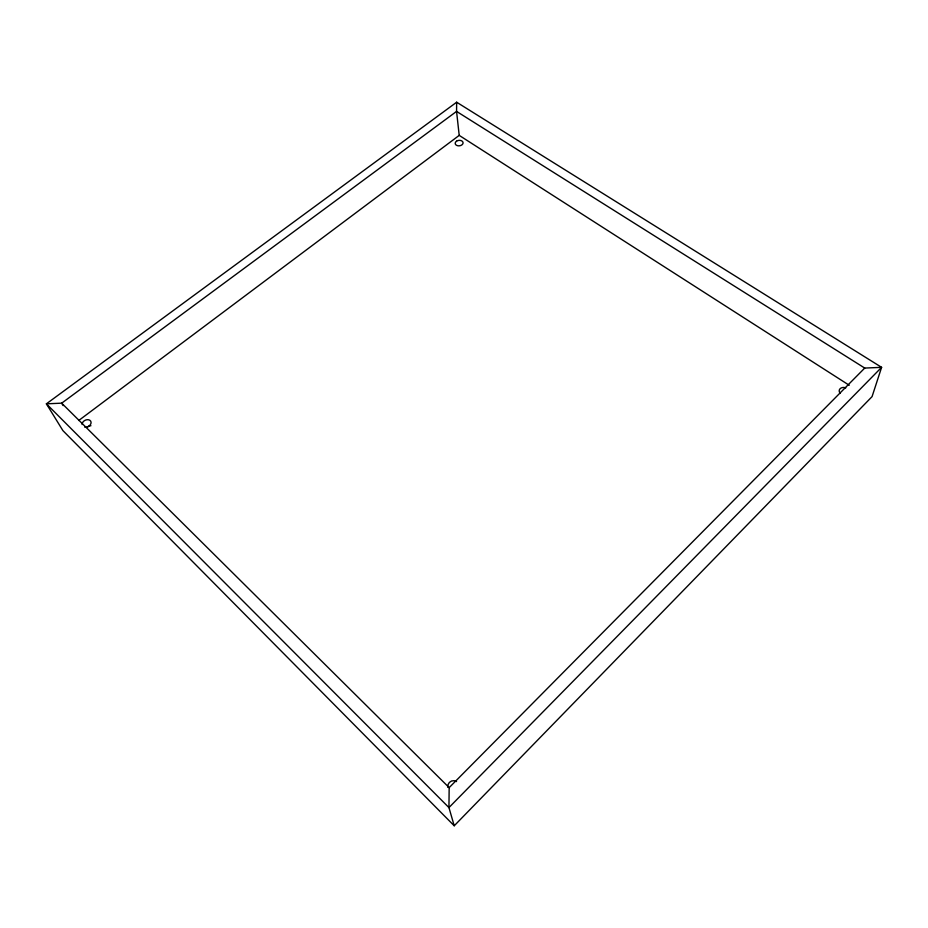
<?xml version="1.0" encoding="UTF-8"?>
<svg xmlns="http://www.w3.org/2000/svg" width="928" height="928" viewBox="0 0 928 928"><rect width="100%" height="100%" fill="white"/><g stroke="black" fill="none" stroke-linecap="round" stroke-linejoin="round"><path stroke-width="1.39" d="M456.657 102.219L456.564 111.406L61.689 403.17L46.4 403.831L448.943 807.592L881.6 367.337L864.734 368.068L449.164 787.628L448.943 807.592L454.221 825.781L872.065 396.616L881.6 367.337L456.657 102.219L46.4 403.831L62.907 430.615L454.221 825.781M78.776 420.465L459.209 135.384L849.236 385.259M864.734 368.068L456.564 111.406L459.198 135.337M449.164 787.628L61.689 403.17L63.15 405.606M87.603 426.961A4.663 3.48 -26.1 0 1 90.932 425.743M840.316 393.402A4.953 3.793 12.7 0 1 840.095 388.739A4.953 3.793 12.7 0 1 845.791 387.869M82.128 424.572A4.698 3.492 -26 0 1 87.035 419.711A4.698 3.492 -26 0 1 90.921 423.574A4.698 3.492 -26 0 1 84.668 427.089M447.83 787.373A5.684 5.522 -45.3 0 1 456.553 781.562M456.553 141.195L455.88 141.775A3.932 2.726 -6.9 0 0 456.68 145.383A3.932 2.726 -6.9 0 0 461.97 144.814A3.932 2.726 -6.9 0 0 462.074 141.102L461.309 140.685A3.932 2.726 -6.9 0 0 456.553 141.195"/></g></svg>
